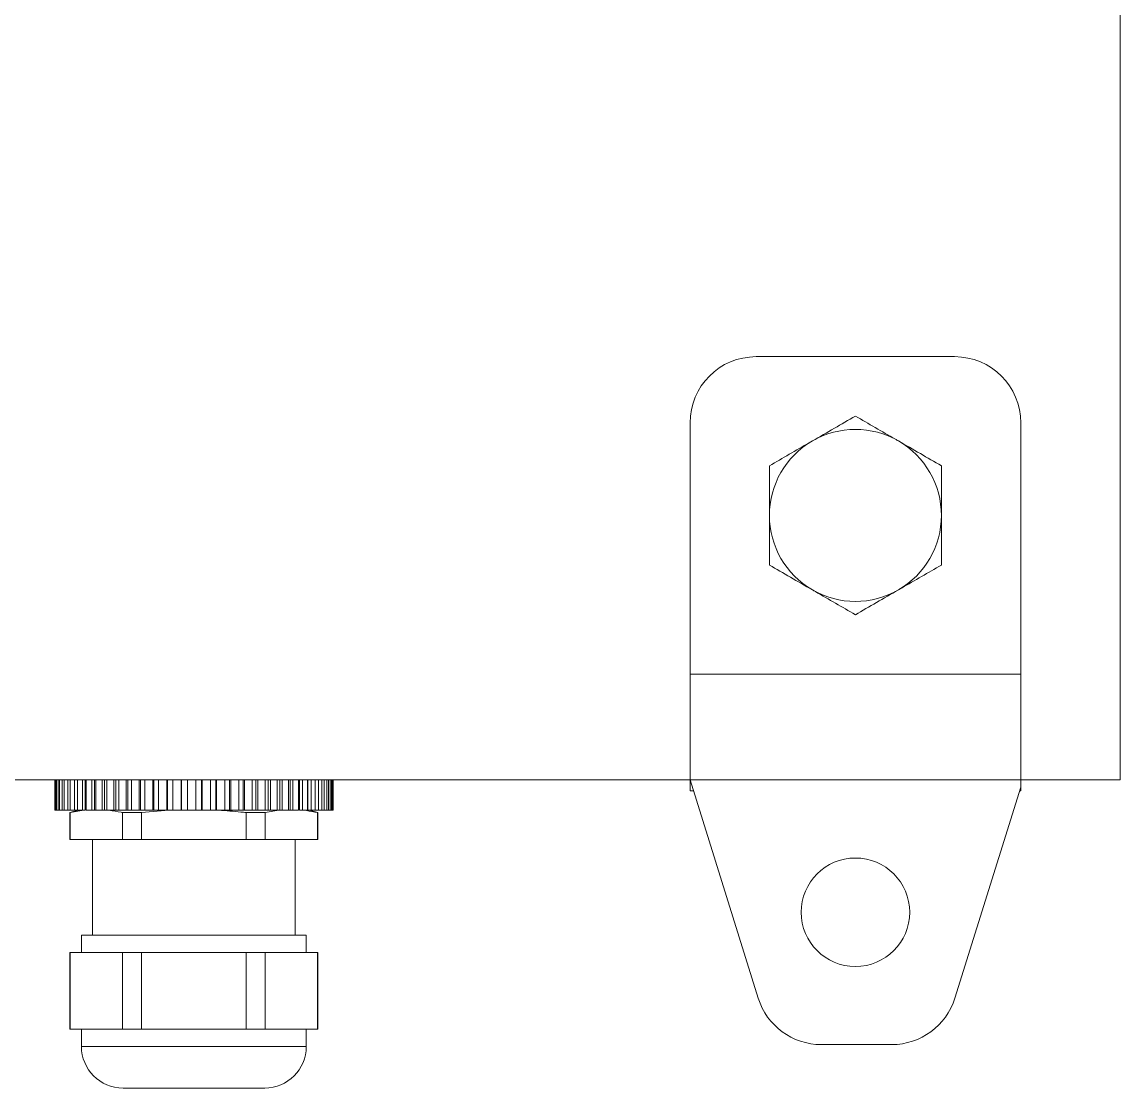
# Model space of a CAD drawing. Extents: x 4137 to 28680, y 2446 to 6814.
# Drawn here: x 10645.9 to 10728.9, y 4734.3 to 4814.9 of the extents above; entities that cross this region are included whole.
import ezdxf

# ---------------------------------------------------------------- set-up
doc = ezdxf.new("R2010")
doc.units = 0
doc.header["$LTSCALE"] = 0.5
doc.layers.get('0').update_dxf_attribs({"linetype": 'CONTINUOUS'})

msp = doc.modelspace()

# ---------------------------------------------------------------- linework, layer by layer
at = {"color": 7, "linetype": 'Continuous', "lineweight": 15}
for p, q in [((10728.858, 5057.591), (10728.858, 4757.591)), ((10728.858, 5057.591), (10728.858, 4757.591)), ((10701.358, 4789.591), (10716.358, 4789.591)), ((10701.358, 4789.591), (10716.358, 4789.591)), ((10696.358, 4784.591), (10696.358, 4765.591)), ((10696.358, 4784.591), (10696.358, 4765.591)), ((10721.358, 4784.591), (10721.358, 4765.591)), ((10721.358, 4784.591), (10721.358, 4765.591)), ((10696.358, 4765.591), (10721.358, 4765.591)), ((10696.358, 4765.591), (10696.358, 4757.591)), ((10696.358, 4765.591), (10721.358, 4765.591)), ((10696.358, 4765.591), (10696.358, 4757.591)), ((10721.358, 4765.591), (10721.358, 4757.591)), ((10721.358, 4765.591), (10721.358, 4757.591)), ((10696.358, 4757.591), (10561.358, 4757.591)), ((10696.358, 4757.591), (10561.358, 4757.591)), ((10648.342, 4757.591), (10648.342, 4755.305)), ((10648.342, 4757.591), (10648.342, 4755.305)), ((10648.348, 4757.591), (10648.348, 4755.305)), ((10648.348, 4757.591), (10648.348, 4755.305)), ((10648.424, 4755.305), (10648.424, 4757.591)), ((10648.424, 4755.305), (10648.424, 4757.591)), ((10648.47, 4757.591), (10648.47, 4755.305)), ((10648.47, 4757.591), (10648.47, 4755.305)), ((10648.612, 4755.305), (10648.612, 4757.591)), ((10648.612, 4755.305), (10648.612, 4757.591)), ((10648.706, 4757.591), (10648.706, 4755.305)), ((10648.706, 4757.591), (10648.706, 4755.305)), ((10648.912, 4755.305), (10648.912, 4757.591)), ((10648.912, 4755.305), (10648.912, 4757.591)), ((10649.053, 4757.591), (10649.053, 4755.305)), ((10649.053, 4757.591), (10649.053, 4755.305)), ((10649.321, 4755.305), (10649.321, 4757.591)), ((10649.321, 4755.305), (10649.321, 4757.591)), ((10649.507, 4757.591), (10649.507, 4755.305)), ((10649.507, 4757.591), (10649.507, 4755.305)), ((10649.834, 4755.305), (10649.834, 4757.591)), ((10649.834, 4755.305), (10649.834, 4757.591)), ((10650.056, 4757.591), (10650.056, 4755.305)), ((10650.056, 4757.591), (10650.056, 4755.305)), ((10650.064, 4757.591), (10650.064, 4755.305)), ((10650.064, 4757.591), (10650.064, 4755.305)), ((10650.447, 4755.305), (10650.447, 4757.591)), ((10650.447, 4755.305), (10650.447, 4757.591)), ((10650.653, 4757.591), (10650.653, 4755.305)), ((10650.653, 4757.591), (10650.653, 4755.305)), ((10650.717, 4757.591), (10650.717, 4755.305)), ((10650.717, 4757.591), (10650.717, 4755.305)), ((10651.151, 4755.305), (10651.151, 4757.591)), ((10651.151, 4755.305), (10651.151, 4757.591)), ((10651.34, 4757.591), (10651.34, 4755.305)), ((10651.34, 4757.591), (10651.34, 4755.305)), ((10651.46, 4757.591), (10651.46, 4755.305)), ((10651.46, 4757.591), (10651.46, 4755.305)), ((10651.94, 4755.305), (10651.94, 4757.591)), ((10651.94, 4755.305), (10651.94, 4757.591)), ((10652.11, 4757.591), (10652.11, 4755.305)), ((10652.11, 4757.591), (10652.11, 4755.305)), ((10652.283, 4757.591), (10652.283, 4755.305)), ((10652.283, 4757.591), (10652.283, 4755.305)), ((10652.805, 4755.305), (10652.805, 4757.591)), ((10652.805, 4755.305), (10652.805, 4757.591)), ((10652.953, 4757.591), (10652.953, 4755.305)), ((10652.953, 4757.591), (10652.953, 4755.305)), ((10653.179, 4757.591), (10653.179, 4755.305)), ((10653.179, 4757.591), (10653.179, 4755.305)), ((10653.736, 4755.305), (10653.736, 4757.591)), ((10653.736, 4755.305), (10653.736, 4757.591)), ((10653.862, 4757.591), (10653.862, 4755.305)), ((10653.862, 4757.591), (10653.862, 4755.305)), ((10654.136, 4757.591), (10654.136, 4755.305)), ((10654.136, 4757.591), (10654.136, 4755.305)), ((10654.723, 4755.305), (10654.723, 4757.591)), ((10654.723, 4755.305), (10654.723, 4757.591)), ((10654.824, 4757.591), (10654.824, 4755.305)), ((10654.824, 4757.591), (10654.824, 4755.305)), ((10655.146, 4757.591), (10655.146, 4755.305)), ((10655.146, 4757.591), (10655.146, 4755.305)), ((10655.755, 4755.305), (10655.755, 4757.591)), ((10655.755, 4755.305), (10655.755, 4757.591)), ((10655.832, 4757.591), (10655.832, 4755.305)), ((10655.832, 4757.591), (10655.832, 4755.305)), ((10656.196, 4757.591), (10656.196, 4755.305)), ((10656.196, 4757.591), (10656.196, 4755.305)), ((10656.822, 4755.305), (10656.822, 4757.591)), ((10656.822, 4755.305), (10656.822, 4757.591)), ((10656.872, 4757.591), (10656.872, 4755.305)), ((10656.872, 4757.591), (10656.872, 4755.305)), ((10657.275, 4757.591), (10657.275, 4755.305)), ((10657.275, 4757.591), (10657.275, 4755.305)), ((10657.91, 4755.305), (10657.91, 4757.591)), ((10657.91, 4755.305), (10657.91, 4757.591)), ((10657.934, 4757.591), (10657.934, 4755.305)), ((10657.934, 4757.591), (10657.934, 4755.305)), ((10658.368, 4755.305), (10658.368, 4757.591)), ((10658.368, 4755.305), (10658.368, 4757.591)), ((10658.372, 4757.591), (10658.372, 4755.305)), ((10658.372, 4757.591), (10658.372, 4755.305)), ((10659.01, 4755.305), (10659.01, 4757.591)), ((10659.01, 4755.305), (10659.01, 4757.591)), ((10659.44, 4755.305), (10659.44, 4757.591)), ((10659.44, 4755.305), (10659.44, 4757.591)), ((10659.474, 4757.591), (10659.474, 4755.305)), ((10659.474, 4757.591), (10659.474, 4755.305)), ((10660.107, 4755.305), (10660.107, 4757.591)), ((10660.107, 4755.305), (10660.107, 4757.591)), ((10660.507, 4755.305), (10660.507, 4757.591)), ((10660.507, 4755.305), (10660.507, 4757.591)), ((10660.569, 4757.591), (10660.569, 4755.305)), ((10660.569, 4757.591), (10660.569, 4755.305)), ((10661.191, 4755.305), (10661.191, 4757.591)), ((10661.191, 4755.305), (10661.191, 4757.591)), ((10661.555, 4755.305), (10661.555, 4757.591)), ((10661.555, 4755.305), (10661.555, 4757.591)), ((10661.645, 4757.591), (10661.645, 4755.305)), ((10661.645, 4757.591), (10661.645, 4755.305)), ((10662.249, 4755.305), (10662.249, 4757.591)), ((10662.249, 4755.305), (10662.249, 4757.591)), ((10662.574, 4755.305), (10662.574, 4757.591)), ((10662.574, 4755.305), (10662.574, 4757.591)), ((10662.691, 4757.591), (10662.691, 4755.305)), ((10662.691, 4757.591), (10662.691, 4755.305)), ((10663.27, 4755.305), (10663.27, 4757.591)), ((10663.27, 4755.305), (10663.27, 4757.591)), ((10663.552, 4755.305), (10663.552, 4757.591)), ((10663.552, 4755.305), (10663.552, 4757.591)), ((10663.695, 4757.591), (10663.695, 4755.305)), ((10663.695, 4757.591), (10663.695, 4755.305)), ((10664.243, 4755.305), (10664.243, 4757.591)), ((10664.243, 4755.305), (10664.243, 4757.591)), ((10664.479, 4755.305), (10664.479, 4757.591)), ((10664.479, 4755.305), (10664.479, 4757.591)), ((10664.646, 4757.591), (10664.646, 4755.305)), ((10664.646, 4757.591), (10664.646, 4755.305)), ((10665.156, 4755.305), (10665.156, 4757.591)), ((10665.156, 4755.305), (10665.156, 4757.591)), ((10665.344, 4755.305), (10665.344, 4757.591)), ((10665.344, 4755.305), (10665.344, 4757.591)), ((10665.533, 4757.591), (10665.533, 4755.305)), ((10665.533, 4757.591), (10665.533, 4755.305)), ((10666.001, 4755.305), (10666.001, 4757.591)), ((10666.001, 4755.305), (10666.001, 4757.591)), ((10666.138, 4755.305), (10666.138, 4757.591)), ((10666.138, 4755.305), (10666.138, 4757.591)), ((10666.347, 4757.591), (10666.347, 4755.305)), ((10666.347, 4757.591), (10666.347, 4755.305)), ((10666.767, 4755.305), (10666.767, 4757.591)), ((10666.767, 4755.305), (10666.767, 4757.591)), ((10666.853, 4755.305), (10666.853, 4757.591)), ((10666.853, 4755.305), (10666.853, 4757.591)), ((10667.08, 4757.591), (10667.08, 4755.305)), ((10667.08, 4757.591), (10667.08, 4755.305)), ((10667.447, 4755.305), (10667.447, 4757.591)), ((10667.447, 4755.305), (10667.447, 4757.591)), ((10667.479, 4755.305), (10667.479, 4757.591)), ((10667.479, 4755.305), (10667.479, 4757.591)), ((10667.722, 4757.591), (10667.722, 4755.305)), ((10667.722, 4757.591), (10667.722, 4755.305)), ((10668.033, 4755.305), (10668.033, 4757.591)), ((10668.033, 4755.305), (10668.033, 4757.591)), ((10668.267, 4757.591), (10668.267, 4755.305)), ((10668.267, 4757.591), (10668.267, 4755.305)), ((10668.518, 4755.305), (10668.518, 4757.591)), ((10668.518, 4755.305), (10668.518, 4757.591)), ((10668.709, 4757.591), (10668.709, 4755.305)), ((10668.709, 4757.591), (10668.709, 4755.305)), ((10668.897, 4755.305), (10668.897, 4757.591)), ((10668.897, 4755.305), (10668.897, 4757.591)), ((10669.043, 4757.591), (10669.043, 4755.305)), ((10669.043, 4757.591), (10669.043, 4755.305)), ((10669.167, 4755.305), (10669.167, 4757.591)), ((10669.167, 4755.305), (10669.167, 4757.591)), ((10669.265, 4757.591), (10669.265, 4755.305)), ((10669.265, 4757.591), (10669.265, 4755.305)), ((10669.323, 4755.305), (10669.323, 4757.591)), ((10669.323, 4755.305), (10669.323, 4757.591)), ((10669.374, 4757.591), (10669.374, 4755.305)), ((10669.374, 4757.591), (10669.374, 4755.305)), ((10696.358, 4757.591), (10721.358, 4757.591)), ((10696.358, 4757.591), (10701.511, 4741.099)), ((10696.358, 4757.591), (10696.358, 4756.762)), ((10696.358, 4757.591), (10721.358, 4757.591)), ((10696.358, 4757.591), (10701.511, 4741.099)), ((10696.358, 4757.591), (10696.358, 4756.762)), ((10728.858, 4757.591), (10721.358, 4757.591)), ((10721.358, 4757.045), (10721.358, 4757.591)), ((10728.858, 4757.591), (10721.358, 4757.591)), ((10721.358, 4757.045), (10721.358, 4757.591)), ((10696.617, 4756.762), (10696.358, 4756.762)), ((10696.617, 4756.762), (10696.358, 4756.762)), ((10716.375, 4741.099), (10721.358, 4757.045)), ((10716.375, 4741.099), (10721.358, 4757.045)), ((10721.358, 4756.762), (10721.269, 4756.762)), ((10721.358, 4756.762), (10721.269, 4756.762)), ((10721.358, 4757.045), (10721.358, 4756.762)), ((10721.358, 4757.045), (10721.358, 4756.762)), ((10648.342, 4755.305), (10648.348, 4755.305)), ((10648.342, 4755.305), (10648.348, 4755.305)), ((10648.348, 4755.305), (10648.424, 4755.305)), ((10648.348, 4755.305), (10648.424, 4755.305)), ((10648.424, 4755.305), (10648.47, 4755.305)), ((10648.424, 4755.305), (10648.47, 4755.305)), ((10648.47, 4755.305), (10648.612, 4755.305)), ((10648.47, 4755.305), (10648.612, 4755.305)), ((10648.612, 4755.305), (10648.706, 4755.305)), ((10648.612, 4755.305), (10648.706, 4755.305)), ((10648.706, 4755.305), (10648.912, 4755.305)), ((10648.706, 4755.305), (10648.912, 4755.305)), ((10648.912, 4755.305), (10649.053, 4755.305)), ((10648.912, 4755.305), (10649.053, 4755.305)), ((10649.053, 4755.305), (10649.321, 4755.305)), ((10649.053, 4755.305), (10649.321, 4755.305)), ((10649.321, 4755.305), (10649.507, 4755.305)), ((10649.321, 4755.305), (10649.507, 4755.305)), ((10650.15, 4755.305), (10649.481, 4755.125)), ((10650.15, 4755.305), (10649.481, 4755.125)), ((10649.481, 4755.125), (10649.481, 4753.09)), ((10649.481, 4755.125), (10649.517, 4755.125)), ((10649.481, 4755.125), (10649.481, 4753.09)), ((10649.481, 4755.125), (10649.517, 4755.125)), ((10649.507, 4755.305), (10649.834, 4755.305)), ((10649.507, 4755.305), (10649.834, 4755.305)), ((10649.517, 4755.125), (10650.552, 4755.305)), ((10649.517, 4755.125), (10650.552, 4755.305)), ((10649.517, 4753.09), (10649.517, 4755.125)), ((10649.517, 4753.09), (10649.517, 4755.125)), ((10649.834, 4755.305), (10650.056, 4755.305)), ((10649.834, 4755.305), (10650.056, 4755.305)), ((10650.064, 4755.305), (10650.447, 4755.305)), ((10650.064, 4755.305), (10650.447, 4755.305)), ((10650.447, 4755.305), (10650.653, 4755.305)), ((10650.447, 4755.305), (10650.653, 4755.305)), ((10650.717, 4755.305), (10651.151, 4755.305)), ((10650.717, 4755.305), (10651.151, 4755.305)), ((10651.151, 4755.305), (10651.34, 4755.305)), ((10651.151, 4755.305), (10651.34, 4755.305)), ((10651.34, 4755.305), (10651.46, 4755.305)), ((10651.34, 4755.305), (10651.46, 4755.305)), ((10651.46, 4755.305), (10651.94, 4755.305)), ((10651.46, 4755.305), (10651.94, 4755.305)), ((10651.94, 4755.305), (10652.11, 4755.305)), ((10651.94, 4755.305), (10652.11, 4755.305)), ((10652.11, 4755.305), (10652.283, 4755.305)), ((10652.11, 4755.305), (10652.283, 4755.305)), ((10652.283, 4755.305), (10652.805, 4755.305)), ((10652.283, 4755.305), (10652.805, 4755.305)), ((10652.805, 4755.305), (10652.953, 4755.305)), ((10652.805, 4755.305), (10652.953, 4755.305)), ((10652.953, 4755.305), (10653.179, 4755.305)), ((10652.953, 4755.305), (10653.179, 4755.305)), ((10653.179, 4755.305), (10653.736, 4755.305)), ((10653.179, 4755.305), (10653.736, 4755.305)), ((10653.476, 4755.125), (10654.899, 4755.125)), ((10653.476, 4753.09), (10653.476, 4755.125)), ((10653.476, 4755.125), (10654.899, 4755.125)), ((10653.476, 4753.09), (10653.476, 4755.125)), ((10653.736, 4755.305), (10653.862, 4755.305)), ((10653.736, 4755.305), (10653.862, 4755.305)), ((10653.862, 4755.305), (10654.246, 4755.305)), ((10653.862, 4755.305), (10654.246, 4755.305)), ((10654.136, 4755.305), (10654.723, 4755.305)), ((10654.136, 4755.305), (10654.723, 4755.305)), ((10654.723, 4755.305), (10654.824, 4755.305)), ((10654.723, 4755.305), (10654.824, 4755.305)), ((10654.824, 4755.305), (10655.228, 4755.305)), ((10654.824, 4755.305), (10655.228, 4755.305)), ((10654.899, 4755.125), (10656.968, 4755.305)), ((10654.899, 4755.125), (10656.968, 4755.305)), ((10654.899, 4753.09), (10654.899, 4755.125)), ((10654.899, 4753.09), (10654.899, 4755.125)), ((10655.146, 4755.305), (10655.755, 4755.305)), ((10655.146, 4755.305), (10655.755, 4755.305)), ((10655.755, 4755.305), (10655.832, 4755.305)), ((10655.755, 4755.305), (10655.832, 4755.305)), ((10655.832, 4755.305), (10656.25, 4755.305)), ((10655.832, 4755.305), (10656.25, 4755.305)), ((10656.196, 4755.305), (10656.822, 4755.305)), ((10656.196, 4755.305), (10656.822, 4755.305)), ((10656.822, 4755.305), (10656.872, 4755.305)), ((10656.822, 4755.305), (10656.872, 4755.305)), ((10656.872, 4755.305), (10657.3, 4755.305)), ((10656.872, 4755.305), (10657.3, 4755.305)), ((10657.275, 4755.305), (10657.91, 4755.305)), ((10657.275, 4755.305), (10657.91, 4755.305)), ((10657.91, 4755.305), (10657.934, 4755.305)), ((10657.91, 4755.305), (10657.934, 4755.305)), ((10657.934, 4755.305), (10658.368, 4755.305)), ((10657.934, 4755.305), (10658.368, 4755.305)), ((10658.372, 4755.305), (10658.368, 4755.305)), ((10658.372, 4755.305), (10658.368, 4755.305)), ((10658.372, 4755.305), (10659.01, 4755.305)), ((10658.372, 4755.305), (10659.01, 4755.305)), ((10659.006, 4755.305), (10659.44, 4755.305)), ((10659.006, 4755.305), (10659.44, 4755.305)), ((10659.474, 4755.305), (10659.44, 4755.305)), ((10659.474, 4755.305), (10659.44, 4755.305)), ((10659.474, 4755.305), (10660.107, 4755.305)), ((10659.474, 4755.305), (10660.107, 4755.305)), ((10660.076, 4755.305), (10660.507, 4755.305)), ((10660.076, 4755.305), (10660.507, 4755.305)), ((10660.569, 4755.305), (10660.507, 4755.305)), ((10660.569, 4755.305), (10660.507, 4755.305)), ((10660.569, 4755.305), (10661.191, 4755.305)), ((10660.569, 4755.305), (10661.191, 4755.305)), ((10661.133, 4755.305), (10661.555, 4755.305)), ((10661.133, 4755.305), (10661.555, 4755.305)), ((10661.645, 4755.305), (10661.555, 4755.305)), ((10661.645, 4755.305), (10661.555, 4755.305)), ((10661.645, 4755.305), (10662.249, 4755.305)), ((10661.645, 4755.305), (10662.249, 4755.305)), ((10662.166, 4755.305), (10662.574, 4755.305)), ((10662.166, 4755.305), (10662.574, 4755.305)), ((10662.691, 4755.305), (10662.574, 4755.305)), ((10662.691, 4755.305), (10662.574, 4755.305)), ((10662.691, 4755.305), (10663.27, 4755.305)), ((10662.691, 4755.305), (10663.27, 4755.305)), ((10662.816, 4753.09), (10662.816, 4755.125)), ((10662.816, 4755.125), (10664.24, 4755.125)), ((10662.816, 4753.09), (10662.816, 4755.125)), ((10662.816, 4755.125), (10664.24, 4755.125)), ((10663.162, 4755.305), (10663.552, 4755.305)), ((10663.162, 4755.305), (10663.552, 4755.305)), ((10663.695, 4755.305), (10663.552, 4755.305)), ((10663.695, 4755.305), (10663.552, 4755.305)), ((10663.695, 4755.305), (10664.243, 4755.305)), ((10663.695, 4755.305), (10664.243, 4755.305)), ((10664.11, 4755.305), (10664.479, 4755.305)), ((10664.11, 4755.305), (10664.479, 4755.305)), ((10664.24, 4755.125), (10665.274, 4755.305)), ((10664.24, 4755.125), (10665.274, 4755.305)), ((10664.24, 4753.09), (10664.24, 4755.125)), ((10664.24, 4753.09), (10664.24, 4755.125)), ((10664.646, 4755.305), (10664.479, 4755.305)), ((10664.646, 4755.305), (10664.479, 4755.305)), ((10664.646, 4755.305), (10665.156, 4755.305)), ((10664.646, 4755.305), (10665.156, 4755.305)), ((10665.156, 4755.305), (10665.344, 4755.305)), ((10665.156, 4755.305), (10665.344, 4755.305)), ((10665.533, 4755.305), (10665.344, 4755.305)), ((10665.533, 4755.305), (10665.344, 4755.305)), ((10665.533, 4755.305), (10666.001, 4755.305)), ((10665.533, 4755.305), (10666.001, 4755.305)), ((10666.001, 4755.305), (10666.138, 4755.305)), ((10666.001, 4755.305), (10666.138, 4755.305)), ((10666.347, 4755.305), (10666.138, 4755.305)), ((10666.347, 4755.305), (10666.138, 4755.305)), ((10666.347, 4755.305), (10666.767, 4755.305)), ((10666.347, 4755.305), (10666.767, 4755.305)), ((10667.08, 4755.305), (10666.853, 4755.305)), ((10667.08, 4755.305), (10666.853, 4755.305)), ((10667.08, 4755.305), (10667.447, 4755.305)), ((10667.08, 4755.305), (10667.447, 4755.305)), ((10667.722, 4755.305), (10667.479, 4755.305)), ((10667.722, 4755.305), (10667.479, 4755.305)), ((10668.234, 4755.125), (10667.565, 4755.305)), ((10668.234, 4755.125), (10667.565, 4755.305)), ((10667.722, 4755.305), (10668.033, 4755.305)), ((10667.722, 4755.305), (10668.033, 4755.305)), ((10668.267, 4755.305), (10668.033, 4755.305)), ((10668.267, 4755.305), (10668.033, 4755.305)), ((10668.198, 4753.09), (10668.198, 4755.125)), ((10668.198, 4755.125), (10668.234, 4755.125)), ((10668.198, 4753.09), (10668.198, 4755.125)), ((10668.198, 4755.125), (10668.234, 4755.125)), ((10668.234, 4753.09), (10668.234, 4755.125)), ((10668.234, 4753.09), (10668.234, 4755.125)), ((10668.267, 4755.305), (10668.518, 4755.305)), ((10668.267, 4755.305), (10668.518, 4755.305)), ((10668.709, 4755.305), (10668.518, 4755.305)), ((10668.709, 4755.305), (10668.518, 4755.305)), ((10668.709, 4755.305), (10668.897, 4755.305)), ((10668.709, 4755.305), (10668.897, 4755.305)), ((10669.043, 4755.305), (10668.897, 4755.305)), ((10669.043, 4755.305), (10668.897, 4755.305)), ((10669.043, 4755.305), (10669.167, 4755.305)), ((10669.043, 4755.305), (10669.167, 4755.305)), ((10669.265, 4755.305), (10669.167, 4755.305)), ((10669.265, 4755.305), (10669.167, 4755.305)), ((10669.265, 4755.305), (10669.323, 4755.305)), ((10669.265, 4755.305), (10669.323, 4755.305)), ((10669.374, 4755.305), (10669.323, 4755.305)), ((10669.374, 4755.305), (10669.323, 4755.305)), ((10649.517, 4753.09), (10649.481, 4753.09)), ((10649.517, 4753.09), (10649.481, 4753.09)), ((10653.476, 4753.09), (10649.517, 4753.09)), ((10653.476, 4753.09), (10649.517, 4753.09)), ((10651.2, 4753.09), (10651.2, 4745.855)), ((10651.2, 4753.09), (10651.2, 4745.855)), ((10654.899, 4753.09), (10653.476, 4753.09)), ((10654.899, 4753.09), (10653.476, 4753.09)), ((10662.816, 4753.09), (10654.899, 4753.09)), ((10662.816, 4753.09), (10654.899, 4753.09)), ((10664.24, 4753.09), (10662.816, 4753.09)), ((10664.24, 4753.09), (10662.816, 4753.09)), ((10668.198, 4753.09), (10664.24, 4753.09)), ((10668.198, 4753.09), (10664.24, 4753.09)), ((10666.515, 4745.855), (10666.515, 4753.09)), ((10666.515, 4745.855), (10666.515, 4753.09)), ((10668.234, 4753.09), (10668.198, 4753.09)), ((10668.234, 4753.09), (10668.198, 4753.09)), ((10650.358, 4745.855), (10650.358, 4744.54)), ((10650.358, 4745.855), (10651.496, 4745.855)), ((10650.358, 4745.855), (10650.358, 4744.54)), ((10650.358, 4745.855), (10651.496, 4745.855)), ((10651.496, 4745.855), (10667.358, 4745.855)), ((10651.496, 4745.855), (10667.358, 4745.855)), ((10667.358, 4744.54), (10667.358, 4745.855)), ((10667.358, 4744.54), (10667.358, 4745.855)), ((10649.481, 4744.54), (10649.481, 4738.765)), ((10649.517, 4744.54), (10649.481, 4744.54)), ((10649.481, 4744.54), (10649.481, 4738.765)), ((10649.517, 4744.54), (10649.481, 4744.54)), ((10649.517, 4738.765), (10649.517, 4744.54)), ((10651.496, 4744.54), (10649.517, 4744.54)), ((10649.517, 4738.765), (10649.517, 4744.54)), ((10651.496, 4744.54), (10649.517, 4744.54)), ((10653.476, 4744.54), (10651.496, 4744.54)), ((10653.476, 4744.54), (10651.496, 4744.54)), ((10653.476, 4738.765), (10653.476, 4744.54)), ((10654.899, 4744.54), (10653.476, 4744.54)), ((10653.476, 4738.765), (10653.476, 4744.54)), ((10654.899, 4744.54), (10653.476, 4744.54)), ((10654.899, 4738.765), (10654.899, 4744.54)), ((10658.858, 4744.54), (10654.899, 4744.54)), ((10654.899, 4738.765), (10654.899, 4744.54)), ((10658.858, 4744.54), (10654.899, 4744.54)), ((10662.816, 4744.54), (10658.858, 4744.54)), ((10662.816, 4744.54), (10658.858, 4744.54)), ((10662.816, 4738.765), (10662.816, 4744.54)), ((10664.24, 4744.54), (10662.816, 4744.54)), ((10662.816, 4738.765), (10662.816, 4744.54)), ((10664.24, 4744.54), (10662.816, 4744.54)), ((10664.24, 4738.765), (10664.24, 4744.54)), ((10666.219, 4744.54), (10664.24, 4744.54)), ((10664.24, 4738.765), (10664.24, 4744.54)), ((10666.219, 4744.54), (10664.24, 4744.54)), ((10668.198, 4744.54), (10666.219, 4744.54)), ((10668.198, 4744.54), (10666.219, 4744.54)), ((10668.198, 4738.765), (10668.198, 4744.54)), ((10668.234, 4744.54), (10668.198, 4744.54)), ((10668.198, 4738.765), (10668.198, 4744.54)), ((10668.234, 4744.54), (10668.198, 4744.54)), ((10668.234, 4738.765), (10668.234, 4744.54)), ((10668.234, 4738.765), (10668.234, 4744.54)), ((10649.481, 4738.765), (10649.517, 4738.765)), ((10649.481, 4738.765), (10649.517, 4738.765)), ((10649.517, 4738.765), (10651.496, 4738.765)), ((10649.517, 4738.765), (10651.496, 4738.765)), ((10650.358, 4738.765), (10650.358, 4737.45)), ((10650.358, 4738.765), (10650.358, 4737.45)), ((10651.496, 4738.765), (10653.476, 4738.765)), ((10651.496, 4738.765), (10653.476, 4738.765)), ((10653.476, 4738.765), (10654.899, 4738.765)), ((10653.476, 4738.765), (10654.899, 4738.765)), ((10654.899, 4738.765), (10658.858, 4738.765)), ((10654.899, 4738.765), (10658.858, 4738.765)), ((10658.858, 4738.765), (10662.816, 4738.765)), ((10658.858, 4738.765), (10662.816, 4738.765)), ((10662.816, 4738.765), (10664.24, 4738.765)), ((10662.816, 4738.765), (10664.24, 4738.765)), ((10664.24, 4738.765), (10666.219, 4738.765)), ((10664.24, 4738.765), (10666.219, 4738.765)), ((10666.219, 4738.765), (10668.198, 4738.765)), ((10666.219, 4738.765), (10668.198, 4738.765)), ((10667.358, 4737.45), (10667.358, 4738.765)), ((10667.358, 4737.45), (10667.358, 4738.765)), ((10668.198, 4738.765), (10668.234, 4738.765)), ((10668.198, 4738.765), (10668.234, 4738.765)), ((10706.284, 4737.591), (10711.602, 4737.591)), ((10706.284, 4737.591), (10711.602, 4737.591)), ((10653.503, 4734.305), (10654.22, 4734.305)), ((10653.503, 4734.305), (10654.22, 4734.305)), ((10654.22, 4734.305), (10664.213, 4734.305)), ((10654.22, 4734.305), (10664.213, 4734.305))]:
    msp.add_line(p, q, dxfattribs=at)
at = {"color": 8, "linetype": 'Continuous', "lineweight": 15}
for p, q in [((10650.358, 4737.45), (10651.496, 4737.45)), ((10650.358, 4737.45), (10651.496, 4737.45)), ((10651.496, 4737.45), (10667.358, 4737.45)), ((10651.496, 4737.45), (10667.358, 4737.45))]:
    msp.add_line(p, q, dxfattribs=at)
at = {"color": 7, "linetype": 'Continuous', "lineweight": 15}
msp.add_circle((10708.858, 4747.591), 4.1, dxfattribs=at)
msp.add_circle((10708.858, 4747.591), 4.1, dxfattribs=at)
for centre, radius, start, end in [((10701.358, 4784.591), 5, 90, 180), ((10701.358, 4784.591), 5, 90, 180), ((10716.358, 4784.591), 5, 0, 90), ((10716.358, 4784.591), 5, 0, 90), ((10708.858, 4777.591), 6.5, 60, 120), ((10708.858, 4777.591), 6.5, 60, 120), ((10708.858, 4777.591), 6.5, 120, 180), ((10708.858, 4777.591), 6.5, 120, 180), ((10708.858, 4777.591), 6.5, 0, 60), ((10708.858, 4777.591), 6.5, 0, 60), ((10708.858, 4777.591), 6.5, 180, 240), ((10708.858, 4777.591), 6.5, 180, 240), ((10708.858, 4777.591), 6.5, 300, 0), ((10708.858, 4777.591), 6.5, 300, 0), ((10708.858, 4777.591), 6.5, 240, 300), ((10708.858, 4777.591), 6.5, 240, 300), ((10706.284, 4742.591), 5, 197.354, 270), ((10706.284, 4742.591), 5, 197.354, 270), ((10711.602, 4742.591), 5, 270, 342.646), ((10711.602, 4742.591), 5, 270, 342.646), ((10653.503, 4737.45), 3.145, 180, 270), ((10653.503, 4737.45), 3.145, 180, 270), ((10664.213, 4737.45), 3.145, 270, 0), ((10664.213, 4737.45), 3.145, 270, 0)]:
    msp.add_arc(centre, radius, start, end, dxfattribs=at)
for points, knots in [([(10708.858, 4785.096), (10708.33, 4784.791), (10707.265, 4784.176), (10706.163, 4783.541), (10705.608, 4783.22)], [0, 0, 0, 0, 0.4954579, 1, 1, 1, 1]), ([(10708.858, 4785.096), (10708.33, 4784.791), (10707.265, 4784.176), (10706.163, 4783.541), (10705.608, 4783.22)], [0, 0, 0, 0, 0.4954579, 1, 1, 1, 1]), ([(10712.108, 4783.22), (10712.031, 4783.264), (10710.933, 4783.898), (10709.858, 4784.519), (10708.858, 4785.096)], [0, 0, 0, 0, 0.070215, 1, 1, 1, 1]), ([(10712.108, 4783.22), (10712.031, 4783.264), (10710.933, 4783.898), (10709.858, 4784.519), (10708.858, 4785.096)], [0, 0, 0, 0, 0.070215, 1, 1, 1, 1]), ([(10705.608, 4783.22), (10705.531, 4783.175), (10704.433, 4782.542), (10703.358, 4781.921), (10702.358, 4781.343)], [0, 0, 0, 0, 0.070215, 1, 1, 1, 1]), ([(10705.608, 4783.22), (10705.531, 4783.175), (10704.433, 4782.542), (10703.358, 4781.921), (10702.358, 4781.343)], [0, 0, 0, 0, 0.070215, 1, 1, 1, 1]), ([(10715.358, 4781.343), (10714.83, 4781.648), (10713.765, 4782.263), (10712.663, 4782.899), (10712.108, 4783.22)], [0, 0, 0, 0, 0.495458, 1, 1, 1, 1]), ([(10715.358, 4781.343), (10714.83, 4781.648), (10713.765, 4782.263), (10712.663, 4782.899), (10712.108, 4783.22)], [0, 0, 0, 0, 0.495458, 1, 1, 1, 1]), ([(10702.358, 4781.343), (10702.358, 4780.405), (10702.358, 4779.168), (10702.358, 4777.898), (10702.358, 4777.591)], [0, 0, 0, 0, 0.758149, 1, 1, 1, 1]), ([(10702.358, 4781.343), (10702.358, 4780.405), (10702.358, 4779.168), (10702.358, 4777.898), (10702.358, 4777.591)], [0, 0, 0, 0, 0.758149, 1, 1, 1, 1]), ([(10715.358, 4777.591), (10715.358, 4777.898), (10715.358, 4779.168), (10715.358, 4780.405), (10715.358, 4781.343)], [0, 0, 0, 0, 0.241851, 1, 1, 1, 1]), ([(10715.358, 4777.591), (10715.358, 4777.898), (10715.358, 4779.168), (10715.358, 4780.405), (10715.358, 4781.343)], [0, 0, 0, 0, 0.241851, 1, 1, 1, 1]), ([(10702.358, 4777.591), (10702.358, 4776.604), (10702.358, 4775.334), (10702.358, 4774.111), (10702.358, 4773.838)], [0, 0, 0, 0, 0.776287, 1, 1, 1, 1]), ([(10702.358, 4777.591), (10702.358, 4776.604), (10702.358, 4775.334), (10702.358, 4774.111), (10702.358, 4773.838)], [0, 0, 0, 0, 0.776287, 1, 1, 1, 1]), ([(10715.358, 4773.838), (10715.358, 4774.111), (10715.358, 4775.334), (10715.358, 4776.604), (10715.358, 4777.591)], [0, 0, 0, 0, 0.223713, 1, 1, 1, 1]), ([(10715.358, 4773.838), (10715.358, 4774.111), (10715.358, 4775.334), (10715.358, 4776.604), (10715.358, 4777.591)], [0, 0, 0, 0, 0.223713, 1, 1, 1, 1]), ([(10702.358, 4773.838), (10702.886, 4773.533), (10703.951, 4772.918), (10705.052, 4772.282), (10705.608, 4771.961)], [0, 0, 0, 0, 0.495457, 1, 1, 1, 1]), ([(10702.358, 4773.838), (10702.886, 4773.533), (10703.951, 4772.918), (10705.052, 4772.282), (10705.608, 4771.961)], [0, 0, 0, 0, 0.495457, 1, 1, 1, 1]), ([(10712.108, 4771.961), (10712.185, 4772.006), (10713.282, 4772.64), (10714.358, 4773.261), (10715.358, 4773.838)], [0, 0, 0, 0, 0.0702152, 1, 1, 1, 1]), ([(10712.108, 4771.961), (10712.185, 4772.006), (10713.282, 4772.64), (10714.358, 4773.261), (10715.358, 4773.838)], [0, 0, 0, 0, 0.0702152, 1, 1, 1, 1]), ([(10705.608, 4771.961), (10705.685, 4771.917), (10706.782, 4771.283), (10707.858, 4770.662), (10708.858, 4770.085)], [0, 0, 0, 0, 0.070213, 1, 1, 1, 1]), ([(10705.608, 4771.961), (10705.685, 4771.917), (10706.782, 4771.283), (10707.858, 4770.662), (10708.858, 4770.085)], [0, 0, 0, 0, 0.070213, 1, 1, 1, 1]), ([(10708.858, 4770.085), (10709.386, 4770.39), (10710.451, 4771.005), (10711.552, 4771.641), (10712.108, 4771.961)], [0, 0, 0, 0, 0.495459, 1, 1, 1, 1]), ([(10708.858, 4770.085), (10709.386, 4770.39), (10710.451, 4771.005), (10711.552, 4771.641), (10712.108, 4771.961)], [0, 0, 0, 0, 0.495459, 1, 1, 1, 1]), ([(10652.441, 4755.305), (10652.751, 4755.26), (10653.097, 4755.21), (10653.441, 4755.133), (10653.476, 4755.125)], [0, 0, 0, 0, 0.897934, 1, 1, 1, 1]), ([(10652.441, 4755.305), (10652.751, 4755.26), (10653.097, 4755.21), (10653.441, 4755.133), (10653.476, 4755.125)], [0, 0, 0, 0, 0.897934, 1, 1, 1, 1]), ([(10660.747, 4755.305), (10661.301, 4755.266), (10661.991, 4755.217), (10662.68, 4755.14), (10662.816, 4755.125)], [0, 0, 0, 0, 0.801312, 1, 1, 1, 1]), ([(10660.747, 4755.305), (10661.301, 4755.266), (10661.991, 4755.217), (10662.68, 4755.14), (10662.816, 4755.125)], [0, 0, 0, 0, 0.801312, 1, 1, 1, 1]), ([(10667.164, 4755.305), (10667.44, 4755.266), (10667.786, 4755.217), (10668.13, 4755.14), (10668.198, 4755.125)], [0, 0, 0, 0, 0.801312, 1, 1, 1, 1]), ([(10667.164, 4755.305), (10667.44, 4755.266), (10667.786, 4755.217), (10668.13, 4755.14), (10668.198, 4755.125)], [0, 0, 0, 0, 0.801312, 1, 1, 1, 1])]:
    msp.add_open_spline(points, degree=3, knots=knots, dxfattribs=at)

doc.saveas('drawing.dxf')
